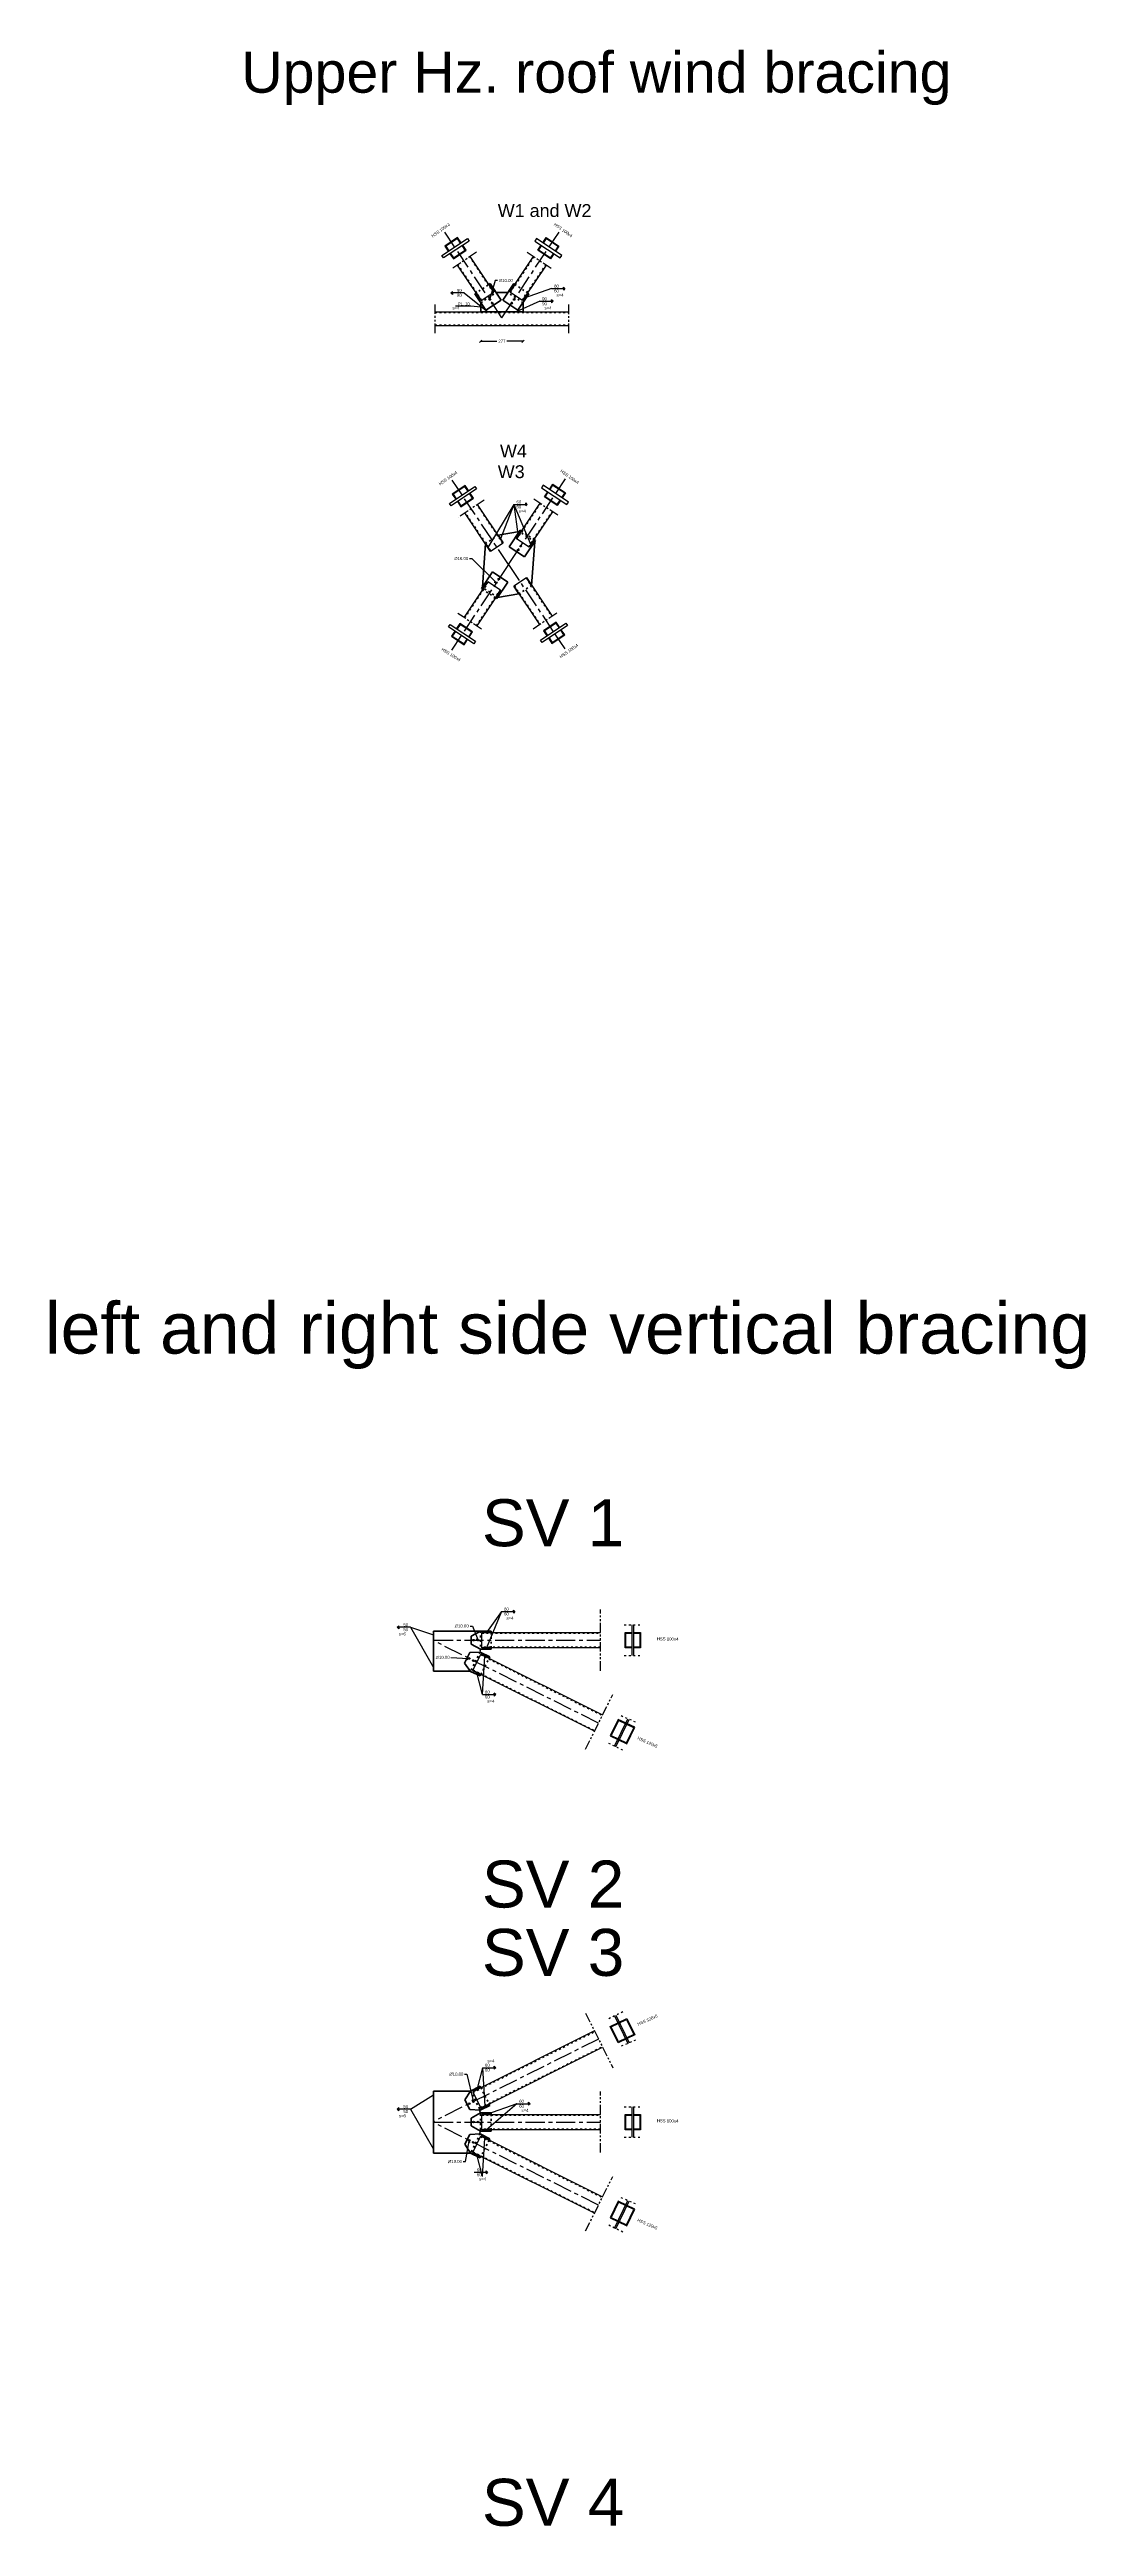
# Model space of a CAD drawing. Header units: inches. Extents: x -15 to 1885144, y -42615 to 866270.
# Drawn here: x 861720 to 868504, y 47142 to 63375 of the extents above; entities that cross this region are included whole.
import ezdxf

# ---------------------------------------------------------------- set-up
doc = ezdxf.new("R2010")
doc.units = ezdxf.units.IN
doc.header["$LTSCALE"] = 100
doc.header["$MEASUREMENT"] = 0
for name, pattern in [('CENTER', [2, 1.25, -0.25, 0.25, -0.25]), ('dash line', [30, 12, -18]), ('PHANTOM2', [1.25, 0.625, -0.125, 0.125, -0.125, 0.125, -0.125])]:
    doc.linetypes.add(name, pattern=pattern)
for name, color, linetype in [('bolt', 1, 'Continuous'), ('sections', 3, 'Continuous'), ('sections Dimensions', 6, 'Continuous'), ('text', 3, 'Continuous')]:
    doc.layers.add(name, color=color, linetype=linetype)
doc.layers.add('gusset plate', color=1, linetype='Continuous', lineweight=35)
doc.layers.add('weld', color=2, linetype='Continuous', lineweight=35)
doc.styles.get("Standard").update_dxf_attribs({"font": 'arial.ttf'})
doc.dimstyles.new('connections', dxfattribs={"dimtxt": 20, "dimasz": 15, "dimexe": 0.0625, "dimexo": 0.0625, "dimgap": 10, "dimtad": 0, "dimtih": 1, "dimtoh": 1, "dimzin": 0, "dimdsep": 46, "dimtxsty": 'Standard', "dimblk": 'OBLIQUE', "dimcen": 0.09, "dimse1": 1, "dimse2": 1, "dimclrd": 256, "dimclre": 256, "dimclrt": 256, "dimadec": 0, "dimazin": 0, "dimtfac": 1, "dimtofl": 0, "dimtmove": 0, "dimatfit": 3, "dimfxl": 1, "dimtfillclr": 256, "dimtolj": 1, "dimtzin": 0, "dimlwe": -1, "dimarcsym": 0})

# ---------------------------------------------------------------- blocks, each defined once
blk = doc.blocks.new('_Oblique')
at = {"color": 0, "linetype": 'ByBlock', "lineweight": -2}
blk.add_line((-0.5, -0.5), (0.5, 0.5), dxfattribs=at)
blk = doc.blocks.new('*D748')
at = {"layer": 'Defpoints', "color": 0, "ltscale": 10, "transparency": 16777216}
for p in [(864601, 61732), (864604, 61741)]:
    blk.add_point(p, dxfattribs=at)
at = {"layer": 'sections Dimensions', "lineweight": -2, "ltscale": 10, "transparency": 16777216}
for p, q in [((864638, 61861), (864604, 61741)), ((864653, 61861), (864638, 61861))]:
    blk.add_line(p, q, dxfattribs=at)
at = {"layer": 'sections Dimensions', "ltscale": 10, "transparency": 16777216}
for p in [(864602, 61736), (864603, 61736)]:
    blk.add_line(p, (864603, 61736), dxfattribs=at)
at = {"layer": 'sections Dimensions', "lineweight": -2, "ltscale": 10, "transparency": 16777216, "xscale": 15, "yscale": 15, "zscale": 15, "rotation": 253.9760507321952}
blk.add_blockref('_Oblique', (864604, 61741), dxfattribs=at)
at = {"layer": 'sections Dimensions', "ltscale": 10, "transparency": 16777216, "insert": (864708, 61861), "char_height": 20, "attachment_point": 5}
blk.add_mtext('\\A1;∅10.00', dxfattribs=at)
blk = doc.blocks.new('*D749')
at = {"layer": 'Defpoints', "color": 0, "ltscale": 10, "transparency": 16777216}
for p in [(864544, 61656), (864821, 61656), (864544, 61463)]:
    blk.add_point(p, dxfattribs=at)
at = {"layer": 'sections Dimensions', "lineweight": -2, "ltscale": 10, "transparency": 16777216}
for p, q in [((864544, 61463), (864650, 61463)), ((864821, 61463), (864715, 61463))]:
    blk.add_line(p, q, dxfattribs=at)
at = {"layer": 'sections Dimensions', "lineweight": -2, "ltscale": 10, "transparency": 16777216, "xscale": 15, "yscale": 15, "zscale": 15, "rotation": 180}
blk.add_blockref('_Oblique', (864544, 61463), dxfattribs=at)
at = {"layer": 'sections Dimensions', "lineweight": -2, "ltscale": 10, "transparency": 16777216, "xscale": 15, "yscale": 15, "zscale": 15}
blk.add_blockref('_Oblique', (864821, 61463), dxfattribs=at)
at = {"layer": 'sections Dimensions', "ltscale": 10, "transparency": 16777216, "insert": (864682, 61463), "char_height": 20, "attachment_point": 5}
blk.add_mtext('\\A1;277', dxfattribs=at)
blk = doc.blocks.new('*D827')
at = {"layer": 'Defpoints', "color": 0, "ltscale": 10, "transparency": 16777216}
for p in [(864524, 52955), (864528, 52946)]:
    blk.add_point(p, dxfattribs=at)
at = {"layer": 'sections Dimensions', "lineweight": -2, "ltscale": 10, "transparency": 16777216}
for p, q in [((864474, 53043), (864489, 53043)), ((864489, 53043), (864524, 52955))]:
    blk.add_line(p, q, dxfattribs=at)
at = {"layer": 'sections Dimensions', "ltscale": 10, "transparency": 16777216}
blk.add_line((864526, 52950), (864526, 52950), dxfattribs=at)
blk.add_line((864526, 52950), (864526, 52950), dxfattribs=at)
at = {"layer": 'sections Dimensions', "lineweight": -2, "ltscale": 10, "transparency": 16777216, "xscale": 15, "yscale": 15, "zscale": 15, "rotation": 292.059281155554}
blk.add_blockref('_Oblique', (864524, 52955), dxfattribs=at)
at = {"layer": 'sections Dimensions', "ltscale": 10, "transparency": 16777216, "insert": (864419, 53043), "char_height": 20, "attachment_point": 5}
blk.add_mtext('\\A1;∅10.00', dxfattribs=at)
blk = doc.blocks.new('*D828')
at = {"layer": 'Defpoints', "color": 0, "ltscale": 10, "transparency": 16777216}
for p in [(864463, 52830), (864473, 52830)]:
    blk.add_point(p, dxfattribs=at)
at = {"layer": 'sections Dimensions', "lineweight": -2, "ltscale": 10, "transparency": 16777216}
blk.add_line((864348, 52837), (864463, 52830), dxfattribs=at)
at = {"layer": 'sections Dimensions', "ltscale": 10, "transparency": 16777216}
blk.add_line((864468, 52830), (864468, 52830), dxfattribs=at)
blk.add_line((864468, 52830), (864468, 52830), dxfattribs=at)
at = {"layer": 'sections Dimensions', "lineweight": -2, "ltscale": 10, "transparency": 16777216, "xscale": 15, "yscale": 15, "zscale": 15, "rotation": 356.361666790271}
blk.add_blockref('_Oblique', (864463, 52830), dxfattribs=at)
at = {"layer": 'sections Dimensions', "ltscale": 10, "transparency": 16777216, "insert": (864294, 52837), "char_height": 20, "attachment_point": 5}
blk.add_mtext('\\A1;∅10.00', dxfattribs=at)
blk = doc.blocks.new('*D829')
at = {"layer": 'Defpoints', "color": 0, "ltscale": 10, "transparency": 16777216}
for p in [(864494, 49931), (864496, 49921)]:
    blk.add_point(p, dxfattribs=at)
at = {"layer": 'sections Dimensions', "lineweight": -2, "ltscale": 10, "transparency": 16777216}
for p, q in [((864438, 50106), (864453, 50106)), ((864453, 50106), (864494, 49931))]:
    blk.add_line(p, q, dxfattribs=at)
at = {"layer": 'sections Dimensions', "ltscale": 10, "transparency": 16777216}
blk.add_line((864495, 49926), (864495, 49926), dxfattribs=at)
blk.add_line((864495, 49926), (864495, 49926), dxfattribs=at)
at = {"layer": 'sections Dimensions', "lineweight": -2, "ltscale": 10, "transparency": 16777216, "xscale": 15, "yscale": 15, "zscale": 15, "rotation": 283.1061449080163}
blk.add_blockref('_Oblique', (864494, 49931), dxfattribs=at)
at = {"layer": 'sections Dimensions', "ltscale": 10, "transparency": 16777216, "insert": (864384, 50106), "char_height": 20, "attachment_point": 5}
blk.add_mtext('\\A1;∅10.00', dxfattribs=at)
blk = doc.blocks.new('*D830')
at = {"layer": 'Defpoints', "color": 0, "ltscale": 10, "transparency": 16777216}
for p in [(864469, 49677), (864468, 49667)]:
    blk.add_point(p, dxfattribs=at)
at = {"layer": 'sections Dimensions', "lineweight": -2, "ltscale": 10, "transparency": 16777216}
for p, q in [((864429, 49533), (864444, 49533)), ((864444, 49533), (864468, 49667))]:
    blk.add_line(p, q, dxfattribs=at)
at = {"layer": 'sections Dimensions', "ltscale": 10, "transparency": 16777216}
blk.add_line((864468, 49672), (864468, 49672), dxfattribs=at)
blk.add_line((864468, 49672), (864468, 49672), dxfattribs=at)
at = {"layer": 'sections Dimensions', "lineweight": -2, "ltscale": 10, "transparency": 16777216, "xscale": 15, "yscale": 15, "zscale": 15, "rotation": 80.05571079486369}
blk.add_blockref('_Oblique', (864468, 49667), dxfattribs=at)
at = {"layer": 'sections Dimensions', "ltscale": 10, "transparency": 16777216, "insert": (864375, 49533), "char_height": 20, "attachment_point": 5}
blk.add_mtext('\\A1;∅10.00', dxfattribs=at)
blk = doc.blocks.new('*D1094')
at = {"layer": 'Defpoints', "color": 0, "ltscale": 0.01, "transparency": 16777216}
for p in [(864642, 59884), (864649, 59877)]:
    blk.add_point(p, dxfattribs=at)
at = {"layer": 'sections Dimensions', "lineweight": -2, "ltscale": 0.01, "transparency": 16777216}
for p, q in [((864470, 60039), (864485, 60039)), ((864485, 60039), (864642, 59884))]:
    blk.add_line(p, q, dxfattribs=at)
at = {"layer": 'sections Dimensions', "ltscale": 0.01, "transparency": 16777216}
for p in [(864645, 59880), (864646, 59880)]:
    blk.add_line(p, (864646, 59880), dxfattribs=at)
at = {"layer": 'sections Dimensions', "lineweight": -2, "ltscale": 0.01, "transparency": 16777216, "xscale": 15, "yscale": 15, "zscale": 15, "rotation": 315.286451557135}
blk.add_blockref('_Oblique', (864642, 59884), dxfattribs=at)
at = {"layer": 'sections Dimensions', "ltscale": 0.01, "transparency": 16777216, "insert": (864416, 60039), "char_height": 20, "attachment_point": 5}
blk.add_mtext('\\A1;∅10.00', dxfattribs=at)

msp = doc.modelspace()

# ---------------------------------------------------------------- linework, layer by layer
at = {"layer": 'bolt', "ltscale": 10}
for centre in [(864602.518, 61736.345), (864619.159, 61711.383), (864745.646, 61711.383), (864762.287, 61736.345), (864788.675, 60094.745), (864805.316, 60119.707), (864662.188, 59905.015), (864645.547, 59880.053), (864496.298, 52950.202), (864526.298, 52950.202), (864468.396, 52829.828), (864495.229, 52816.412), (864468.396, 49912.463), (864495.229, 49925.879), (864468.396, 49671.715), (864496.298, 49792.089), (864526.298, 49792.089), (864495.229, 49658.299)]:
    msp.add_circle(centre, 5, dxfattribs=at)
at = {"layer": 'gusset plate', "linetype": 'dash line', "ltscale": 0.01}
for p, q in [((864505.445, 61773.787), (864596.971, 61834.804)), ((864544.274, 61715.544), (864644.121, 61782.108)), ((864820.531, 61715.544), (864720.685, 61782.108)), ((864851.039, 61779.334), (864767.834, 61834.804)), ((864574.016, 60136.865), (864657.221, 60192.335)), ((864896.841, 60148.828), (864796.995, 60215.392)), ((864894.068, 60162.696), (864810.863, 60218.166)), ((864653.867, 59784.367), (864554.021, 59850.931)), ((864640, 59781.594), (864556.795, 59837.064)), ((864876.847, 59862.895), (864793.642, 59807.425)), ((864541.298, 53010.202), (864541.298, 52890.202)), ((864611.298, 53000.202), (864611.298, 52900.202)), ((864539.95, 52872.314), (864477.34, 52747.094)), ((864541.298, 52890.202), (864539.95, 52872.314)), ((864544.422, 52724.733), (864598.088, 52832.064)), ((864544.41, 50017.582), (864600.312, 49905.779)), ((864535.478, 49878.922), (864481.812, 49986.253)), ((864541.298, 49742.089), (864541.298, 49842.089)), ((864611.298, 49842.089), (864611.298, 49742.089)), ((864481.812, 49597.925), (864535.478, 49705.256)), ((864598.088, 49673.951), (864539.95, 49557.676))]:
    msp.add_line(p, q, dxfattribs=at)
at = {"layer": 'gusset plate', "ltscale": 10}
for p, q in [((864505.445, 61773.787), (864577.556, 61665.621)), ((864544.274, 61715.544), (864544.274, 61655.621)), ((864677.403, 61732.185), (864577.556, 61665.621)), ((864605.291, 61840.351), (864596.971, 61834.804)), ((864605.291, 61840.351), (864677.403, 61732.185)), ((864644.121, 61782.108), (864682.403, 61782.108)), ((864720.685, 61782.108), (864682.403, 61782.108)), ((864759.514, 61840.351), (864687.403, 61732.185)), ((864687.403, 61732.185), (864787.249, 61665.621)), ((864759.514, 61840.351), (864767.834, 61834.804)), ((864859.36, 61773.787), (864787.249, 61665.621)), ((864820.531, 61715.544), (864820.531, 61655.621)), ((864851.039, 61779.334), (864859.36, 61773.787)), ((864820.531, 61655.621), (864544.274, 61655.621)), ((864554.021, 59850.931), (864574.016, 60136.865)), ((864796.995, 60215.392), (864657.221, 60192.335)), ((864802.542, 60223.713), (864730.431, 60115.546)), ((864730.431, 60115.546), (864830.277, 60048.982)), ((864802.542, 60223.713), (864810.863, 60218.166)), ((864902.388, 60157.149), (864830.277, 60048.982)), ((864896.841, 60148.828), (864876.847, 59862.895)), ((864894.068, 60162.696), (864902.388, 60157.149)), ((864548.474, 59842.611), (864620.585, 59950.777)), ((864620.585, 59950.777), (864720.431, 59884.213)), ((864548.474, 59842.611), (864556.795, 59837.064)), ((864640, 59781.594), (864648.32, 59776.047)), ((864648.32, 59776.047), (864720.431, 59884.213)), ((864653.867, 59784.367), (864793.642, 59807.425)), ((864235.148, 52747.094), (864235.148, 53010.202)), ((864235.148, 53010.202), (864541.298, 53010.202)), ((864541.298, 53010.202), (864481.298, 52975.561)), ((864481.298, 52924.843), (864481.298, 52975.561)), ((864541.298, 52890.202), (864481.298, 52924.843)), ((864541.298, 53010.202), (864611.298, 53010.202)), ((864611.298, 53010.202), (864611.298, 53000.202)), ((864436.592, 52799.546), (864471.174, 52868.709)), ((864476.739, 52744.289), (864436.592, 52799.546)), ((864539.95, 52872.314), (864471.174, 52868.709)), ((864602.56, 52841.009), (864539.95, 52872.314)), ((864611.298, 52890.202), (864541.298, 52890.202)), ((864598.088, 52832.064), (864602.56, 52841.009)), ((864611.298, 52900.202), (864611.298, 52890.202)), ((864477.34, 52747.094), (864235.148, 52747.094)), ((864539.95, 52715.789), (864476.739, 52744.289)), ((864544.422, 52724.733), (864539.95, 52715.789)), ((864539.95, 50026.502), (864477.34, 49995.197)), ((864544.41, 50017.582), (864539.938, 50026.526)), ((864477.34, 49995.197), (864235.148, 49995.197)), ((864235.148, 49995.197), (864235.148, 49588.981)), ((864477.34, 49995.197), (864438.896, 49937.921)), ((864471.063, 49873.588), (864438.896, 49937.921)), ((864539.95, 49869.977), (864471.063, 49873.588)), ((864481.812, 49986.253), (864477.34, 49995.197)), ((864541.298, 49852.089), (864481.298, 49817.448)), ((864541.298, 49842.089), (864535.478, 49878.922)), ((864602.548, 49901.306), (864539.896, 49869.98)), ((864541.298, 49852.089), (864611.298, 49852.089)), ((864598.076, 49910.251), (864602.548, 49901.306)), ((864611.298, 49852.089), (864611.298, 49842.089)), ((864438.896, 49646.256), (864471.063, 49710.59)), ((864539.95, 49714.2), (864471.063, 49710.59)), ((864481.298, 49766.73), (864481.298, 49817.448)), ((864541.298, 49732.089), (864481.298, 49766.73)), ((864541.298, 49742.089), (864535.478, 49705.256)), ((864602.56, 49682.895), (864539.95, 49714.2)), ((864611.298, 49732.089), (864541.298, 49732.089)), ((864598.088, 49673.951), (864602.56, 49682.895)), ((864611.298, 49742.089), (864611.298, 49732.089)), ((864477.34, 49588.981), (864235.148, 49588.981)), ((864477.34, 49588.981), (864438.896, 49646.256)), ((864481.812, 49597.925), (864477.34, 49588.981)), ((864539.95, 49557.676), (864477.34, 49588.981))]:
    msp.add_line(p, q, dxfattribs=at)
at = {"layer": 'sections', "linetype": 'CENTER'}
for p, q in [((864372.733, 62081.023), (864308.111, 62177.956)), ((864992.072, 62081.023), (865056.694, 62177.956)), ((864572.824, 61780.886), (864383.827, 62064.382)), ((864791.981, 61780.886), (864980.978, 62064.382)), ((864682.403, 61616.518), (864594.197, 61748.826)), ((864682.403, 61616.518), (864770.608, 61748.826)), ((864421.309, 60456.064), (864356.687, 60552.997)), ((865035.101, 60464.384), (865099.723, 60561.317)), ((864729.381, 59993.955), (864421.309, 60456.064)), ((864725.431, 59999.88), (865028.94, 60455.143)), ((864725.431, 59999.88), (864421.923, 59544.617)), ((864725.431, 59999.88), (865029.554, 59543.696)), ((864415.762, 59535.375), (864351.14, 59438.442)), ((865029.554, 59543.696), (865094.176, 59446.763)), ((865315.048, 52406.502), (864236.593, 52945.73)), ((864237.648, 52950.202), (865326.911, 52950.202)), ((865315.036, 50335.813), (864236.58, 49796.585)), ((865315.048, 49248.389), (864236.593, 49787.617)), ((864237.648, 49792.089), (865326.911, 49792.089))]:
    msp.add_line(p, q, dxfattribs=at)
at = {"layer": 'sections', "linetype": 'PHANTOM2'}
for p, q in [((864516.451, 62045.723), (864350.041, 61934.783)), ((864848.354, 62045.723), (865014.764, 61934.783)), ((864244.294, 61516.637), (864244.294, 61706.637)), ((865120.531, 61515.621), (865120.531, 61705.621)), ((864565.027, 60420.765), (864398.617, 60309.824)), ((864891.383, 60429.085), (865057.793, 60318.145)), ((864393.07, 59681.615), (864559.48, 59570.675)), ((864885.836, 59578.995), (865052.246, 59689.935)), ((865326.911, 52750.202), (865326.911, 53150.202)), ((865230.078, 52236.561), (865408.963, 52594.332)), ((865230.066, 50505.754), (865408.951, 50147.983)), ((865326.911, 49592.089), (865326.911, 49992.089)), ((865230.078, 49078.448), (865408.963, 49436.219))]:
    msp.add_line(p, q, dxfattribs=at)
at = {"layer": 'sections', "linetype": 'dash line', "ltscale": 0.01}
for p, q in [((864626.925, 61782.662), (864471.52, 62015.769)), ((864737.88, 61782.662), (864893.285, 62015.769)), ((864550.376, 61731.63), (864394.971, 61964.737)), ((864814.429, 61731.63), (864969.834, 61964.737)), ((864244.294, 61650.621), (865120.531, 61650.621)), ((864244.294, 61570.621), (865120.531, 61570.621)), ((864687.175, 60140.193), (864520.096, 60390.811)), ((864780.909, 60166.024), (864936.314, 60399.131)), ((864610.626, 60089.16), (864443.547, 60339.778)), ((864857.458, 60114.992), (865012.862, 60348.099)), ((864840.237, 59910.599), (865007.315, 59659.981)), ((864593.405, 59884.768), (864438, 59651.661)), ((864669.954, 59833.736), (864514.549, 59600.629)), ((864763.688, 59859.567), (864930.767, 59608.949)), ((864551.298, 52996.202), (865326.911, 52996.202)), ((865483.832, 53050.202), (865593.832, 53050.202)), ((864542.186, 52854.425), (865339.645, 52455.696)), ((865326.911, 52904.202), (864551.298, 52904.202)), ((865483.832, 52850.202), (865593.832, 52850.202)), ((864492.993, 52756.038), (865290.452, 52357.309)), ((865557.821, 52413.476), (865456.508, 52456.319)), ((865473.885, 52229.013), (865374.816, 52276.818)), ((865473.873, 50513.302), (865374.804, 50465.497)), ((864492.981, 49986.277), (865290.44, 50385.007)), ((865557.809, 50328.839), (865456.495, 50285.996)), ((864542.174, 49887.89), (865339.633, 50286.62)), ((864551.298, 49838.089), (865326.911, 49838.089)), ((865483.832, 49892.089), (865593.832, 49892.089)), ((864542.186, 49696.312), (865339.645, 49297.582)), ((865326.911, 49746.089), (864551.298, 49746.089)), ((865483.832, 49692.089), (865593.832, 49692.089)), ((864492.993, 49597.925), (865290.452, 49199.195)), ((865557.821, 49255.363), (865456.508, 49298.206)), ((865473.885, 49070.9), (865374.816, 49118.705))]:
    msp.add_line(p, q, dxfattribs=at)
at = {"layer": 'sections', "ltscale": 10}
for p, q in [((864614.426, 61808.621), (864474.848, 62017.988)), ((864750.379, 61808.621), (864889.957, 62017.988)), ((864531.221, 61753.151), (864391.643, 61962.518)), ((864833.584, 61753.151), (864973.162, 61962.518)), ((864547.048, 61729.411), (864630.253, 61784.881)), ((864817.757, 61729.411), (864734.552, 61784.881)), ((864244.294, 61655.621), (864544.274, 61655.621)), ((864244.294, 61565.621), (865120.531, 61565.621)), ((864820.531, 61655.621), (865120.531, 61655.621)), ((864690.503, 60142.412), (864523.424, 60393.03)), ((864793.408, 60191.983), (864932.986, 60401.35)), ((864608.11, 60085.723), (864440.219, 60337.56)), ((864876.613, 60136.513), (865016.191, 60345.88)), ((864607.298, 60086.942), (864690.503, 60142.412)), ((864860.786, 60112.773), (864777.581, 60168.243)), ((864843.565, 59912.818), (864760.36, 59857.348)), ((864842.753, 59914.037), (865010.644, 59662.2)), ((864574.25, 59863.247), (864434.672, 59653.88)), ((864657.455, 59807.777), (864517.877, 59598.41)), ((864673.282, 59831.517), (864590.077, 59886.987)), ((864760.36, 59857.348), (864927.439, 59606.73)), ((864551.298, 53000.202), (865326.911, 53000.202)), ((864551.298, 52900.202), (864551.298, 53000.202)), ((865533.832, 53050.202), (865533.832, 52850.202)), ((865543.832, 53050.202), (865543.832, 52850.202)), ((864490.757, 52751.566), (864544.422, 52858.897)), ((864544.422, 52858.897), (865341.881, 52460.168)), ((865326.911, 52900.202), (864551.298, 52900.202)), ((865288.216, 52352.836), (864490.757, 52751.566)), ((865419.847, 52255.088), (865506.766, 52435.214)), ((865428.853, 52250.742), (865515.772, 52430.868)), ((865419.835, 50487.227), (865506.754, 50307.101)), ((865428.841, 50491.573), (865515.76, 50311.447)), ((865288.203, 50389.479), (864490.745, 49990.749)), ((864544.41, 49883.418), (865341.869, 50282.147)), ((864490.745, 49990.749), (864544.41, 49883.418)), ((864551.298, 49842.089), (865326.911, 49842.089)), ((864551.298, 49742.089), (864551.298, 49842.089)), ((865533.832, 49892.089), (865533.832, 49692.089)), ((865543.832, 49892.089), (865543.832, 49692.089)), ((864490.757, 49593.453), (864544.422, 49700.784)), ((864544.422, 49700.784), (865341.881, 49302.054)), ((865326.911, 49742.089), (864551.298, 49742.089)), ((865288.216, 49194.723), (864490.757, 49593.453)), ((865419.847, 49096.975), (865506.766, 49277.1)), ((865428.853, 49092.629), (865515.772, 49272.754))]:
    msp.add_line(p, q, dxfattribs=at)
for points in [[(864289.528, 62025.553), (864455.938, 62136.493), (864467.032, 62119.852), (864300.622, 62008.912)], [(865075.277, 62025.553), (864908.867, 62136.493), (864897.773, 62119.852), (865064.183, 62008.912)], [(864338.104, 60400.594), (864504.514, 60511.534), (864515.608, 60494.893), (864349.198, 60383.953)], [(865118.306, 60408.914), (864951.896, 60519.854), (864940.802, 60503.213), (865107.212, 60392.273)], [(864498.967, 59479.905), (864332.557, 59590.845), (864343.651, 59607.486), (864510.061, 59496.546)], [(865112.759, 59599.166), (864946.349, 59488.226), (864935.255, 59504.867), (865101.665, 59615.807)], [(865551.834, 52379.046), (865443.759, 52431.197), (865391.608, 52323.122), (865499.683, 52270.97)], [(865545.158, 52376.715), (865446.089, 52424.521), (865398.284, 52325.452), (865497.353, 52277.647)], [(865551.822, 50363.269), (865443.747, 50311.118), (865391.596, 50419.193), (865499.671, 50471.345)], [(865545.146, 50365.6), (865446.077, 50317.794), (865398.272, 50416.863), (865497.341, 50464.669)], [(865551.834, 49220.932), (865443.759, 49273.084), (865391.608, 49165.009), (865499.683, 49112.857)], [(865545.158, 49218.602), (865446.089, 49266.408), (865398.284, 49167.339), (865497.353, 49119.533)]]:
    msp.add_lwpolyline(points, close=True, dxfattribs=at)
for points in [[(864414.335, 62108.758), (864392.147, 62142.04), (864308.942, 62086.57), (864331.13, 62053.288)], [(864411.007, 62106.539), (864391.038, 62136.493), (864314.489, 62085.46), (864334.459, 62055.506)], [(864342.224, 62036.647), (864364.412, 62003.365), (864447.617, 62058.835), (864425.429, 62092.117)], [(864345.553, 62038.865), (864365.522, 62008.912), (864442.07, 62059.944), (864422.101, 62089.898)], [(865022.581, 62036.647), (865000.393, 62003.365), (864917.188, 62058.835), (864939.376, 62092.117)], [(865019.253, 62038.865), (864999.283, 62008.912), (864922.735, 62059.944), (864942.704, 62089.898)], [(864950.47, 62108.758), (864972.658, 62142.04), (865055.863, 62086.57), (865033.675, 62053.288)], [(864953.798, 62106.539), (864973.767, 62136.493), (865050.316, 62085.46), (865030.347, 62055.506)], [(864462.911, 60483.799), (864440.723, 60517.081), (864357.518, 60461.611), (864379.706, 60428.329)], [(864459.583, 60481.58), (864439.614, 60511.534), (864363.065, 60460.501), (864383.034, 60430.548)], [(864390.8, 60411.688), (864412.988, 60378.406), (864496.193, 60433.876), (864474.005, 60467.158)], [(864394.128, 60413.907), (864414.098, 60383.953), (864490.646, 60434.985), (864470.677, 60464.939)], [(865065.61, 60420.008), (865043.422, 60386.726), (864960.217, 60442.196), (864982.405, 60475.478)], [(865062.281, 60422.227), (865042.312, 60392.273), (864965.764, 60443.306), (864985.733, 60473.26)], [(864993.499, 60492.119), (865015.687, 60525.401), (865098.892, 60469.931), (865076.704, 60436.649)], [(864996.827, 60489.901), (865016.796, 60519.854), (865093.345, 60468.822), (865073.375, 60438.868)], [(864468.458, 59524.281), (864490.646, 59557.563), (864407.441, 59613.033), (864385.253, 59579.751)], [(864465.13, 59526.5), (864485.099, 59556.454), (864408.551, 59607.486), (864388.581, 59577.533)], [(865060.063, 59588.072), (865037.875, 59621.354), (864954.669, 59565.884), (864976.858, 59532.602)], [(865056.734, 59585.853), (865036.765, 59615.807), (864960.217, 59564.774), (864980.186, 59534.821)], [(864374.159, 59563.11), (864351.971, 59529.828), (864435.176, 59474.358), (864457.364, 59507.64)], [(864377.487, 59560.892), (864357.518, 59530.938), (864434.067, 59479.905), (864454.036, 59509.859)], [(864987.952, 59515.961), (865010.14, 59482.679), (865093.345, 59538.149), (865071.157, 59571.431)], [(864991.28, 59518.18), (865011.249, 59488.226), (865087.798, 59539.258), (865067.828, 59569.212)], [(865533.832, 52900.202), (865488.832, 52900.202), (865488.832, 53000.202), (865533.832, 53000.202)], [(865533.832, 52904.202), (865492.832, 52904.202), (865492.832, 52996.202), (865533.832, 52996.202)], [(865543.832, 53000.202), (865588.832, 53000.202), (865588.832, 52900.202), (865543.832, 52900.202)], [(865543.832, 52996.202), (865584.832, 52996.202), (865584.832, 52904.202), (865543.832, 52904.202)], [(865533.832, 49742.089), (865488.832, 49742.089), (865488.832, 49842.089), (865533.832, 49842.089)], [(865533.832, 49746.089), (865492.832, 49746.089), (865492.832, 49838.089), (865533.832, 49838.089)], [(865543.832, 49842.089), (865588.832, 49842.089), (865588.832, 49742.089), (865543.832, 49742.089)], [(865543.832, 49838.089), (865584.832, 49838.089), (865584.832, 49746.089), (865543.832, 49746.089)]]:
    msp.add_lwpolyline(points, dxfattribs=at)
at = {"layer": 'sections Dimensions'}
for p, q in [((864347.801, 61779.943), (864357.801, 61789.943)), ((864435.228, 61779.943), (864347.801, 61779.943)), ((864347.801, 61779.943), (864357.801, 61769.943)), ((864357.801, 61779.943), (864357.801, 61789.943)), ((864357.801, 61779.943), (864357.801, 61769.943)), ((864929.577, 61724.582), (865017.004, 61724.582)), ((865017.004, 61724.582), (865007.004, 61734.582)), ((865007.004, 61724.582), (865007.004, 61734.582)), ((865017.004, 61724.582), (865007.004, 61714.582)), ((865007.004, 61724.582), (865007.004, 61714.582)), ((865007.668, 61807.923), (865095.095, 61807.923)), ((865095.095, 61807.923), (865085.095, 61817.923)), ((865085.095, 61807.923), (865085.095, 61817.923)), ((865095.095, 61807.923), (865085.095, 61797.923)), ((865085.095, 61807.923), (865085.095, 61797.923)), ((864761.149, 60393.805), (864848.576, 60393.805)), ((864848.576, 60393.805), (864838.576, 60403.805)), ((864838.576, 60393.805), (864838.576, 60403.805)), ((864848.576, 60393.805), (864838.576, 60383.805)), ((864838.576, 60393.805), (864838.576, 60383.805)), ((864679.79, 53137.643), (864767.217, 53137.643)), ((864767.217, 53137.643), (864757.217, 53147.643)), ((864757.217, 53137.643), (864757.217, 53147.643)), ((864767.217, 53137.643), (864757.217, 53127.643)), ((864757.217, 53137.643), (864757.217, 53127.643)), ((863996.986, 53034.984), (864006.986, 53044.984)), ((864084.413, 53034.984), (863996.986, 53034.984)), ((863996.986, 53034.984), (864006.986, 53024.984)), ((864006.986, 53034.984), (864006.986, 53044.984)), ((864006.986, 53034.984), (864006.986, 53024.984)), ((864642.294, 52593.891), (864632.294, 52603.891)), ((864632.294, 52593.891), (864632.294, 52603.891)), ((864554.866, 52593.891), (864642.294, 52593.891)), ((864642.294, 52593.891), (864632.294, 52583.891)), ((864632.294, 52593.891), (864632.294, 52583.891)), ((864554.854, 50148.424), (864642.281, 50148.424)), ((864642.281, 50148.424), (864632.281, 50158.424)), ((864632.281, 50148.424), (864632.281, 50158.424)), ((864642.281, 50148.424), (864632.281, 50138.424)), ((864632.281, 50148.424), (864632.281, 50138.424)), ((863996.986, 49876.871), (864006.986, 49886.871)), ((864084.413, 49876.871), (863996.986, 49876.871)), ((863996.986, 49876.871), (864006.986, 49866.871)), ((864006.986, 49876.871), (864006.986, 49886.871)), ((864006.986, 49876.871), (864006.986, 49866.871)), ((864778.865, 49912.494), (864866.292, 49912.494)), ((864866.292, 49912.494), (864856.292, 49922.494)), ((864856.292, 49912.494), (864856.292, 49922.494)), ((864866.292, 49912.494), (864856.292, 49902.494)), ((864856.292, 49912.494), (864856.292, 49902.494)), ((864501.201, 49462.611), (864588.628, 49462.611)), ((864588.628, 49462.611), (864578.628, 49472.611)), ((864578.628, 49462.611), (864578.628, 49472.611)), ((864588.628, 49462.611), (864578.628, 49452.611)), ((864578.628, 49462.611), (864578.628, 49452.611))]:
    msp.add_line(p, q, dxfattribs=at)
at = {"layer": 'sections Dimensions', "ltscale": 10}
for p, q in [((864479.438, 61692.458), (864378.108, 61692.458)), ((864435.228, 61779.943), (864589.274, 61655.621)), ((864544.274, 61685.582), (864479.438, 61692.458)), ((864929.577, 61724.582), (864775.531, 61655.621)), ((865007.668, 61807.923), (864828.851, 61746.052)), ((864761.149, 60393.805), (864590.657, 60111.903)), ((864761.149, 60393.805), (864673.862, 60167.373)), ((864761.149, 60393.805), (864787.861, 60183.662)), ((864761.149, 60393.805), (864871.066, 60128.192)), ((864679.79, 53137.643), (864581.298, 53000.202)), ((864679.79, 53137.643), (864581.298, 52900.202)), ((864084.413, 53034.984), (864235.148, 52985.202)), ((864084.413, 53034.984), (864235.148, 52772.094)), ((864554.866, 52593.891), (864571.255, 52845.481)), ((864554.866, 52593.891), (864517.589, 52738.149)), ((864554.854, 50148.424), (864517.577, 50004.166)), ((864554.854, 50148.424), (864571.243, 49896.834)), ((864084.413, 49876.871), (864235.148, 49970.197)), ((864084.413, 49876.871), (864235.148, 49613.981)), ((864778.865, 49912.494), (864581.298, 49842.089)), ((864778.865, 49912.494), (864581.298, 49742.089)), ((864554.866, 49435.778), (864571.255, 49687.368)), ((864554.866, 49435.778), (864517.589, 49580.036))]:
    msp.add_line(p, q, dxfattribs=at)
at = {"layer": 'weld', "ltscale": 10}
for p, q in [((864547.048, 61729.411), (864513.766, 61779.334)), ((864630.253, 61784.881), (864596.971, 61834.804)), ((864734.552, 61784.881), (864767.834, 61834.804)), ((864817.757, 61729.411), (864851.039, 61779.334)), ((864544.274, 61655.621), (864634.274, 61655.621)), ((864820.531, 61655.621), (864730.531, 61655.621)), ((864607.298, 60086.942), (864574.016, 60136.865)), ((864690.503, 60142.412), (864657.221, 60192.335)), ((864777.581, 60168.243), (864810.863, 60218.166)), ((864860.786, 60112.773), (864894.068, 60162.696)), ((864843.565, 59912.818), (864876.847, 59862.895)), ((864590.077, 59886.987), (864556.795, 59837.064)), ((864673.282, 59831.517), (864640, 59781.594)), ((864760.36, 59857.348), (864793.642, 59807.425)), ((864235.148, 53010.202), (864235.148, 52960.202)), ((864551.298, 53000.202), (864611.298, 53000.202)), ((864235.148, 52747.094), (864235.148, 52797.094)), ((864544.422, 52858.897), (864598.088, 52832.064)), ((864551.298, 52900.202), (864611.298, 52900.202)), ((864490.757, 52751.566), (864544.422, 52724.733)), ((864490.745, 49990.749), (864544.41, 50017.582)), ((864235.148, 49995.197), (864235.148, 49945.197)), ((864544.41, 49883.418), (864598.076, 49910.251)), ((864551.298, 49842.089), (864611.298, 49842.089)), ((864544.422, 49700.784), (864598.088, 49673.951)), ((864551.298, 49742.089), (864611.298, 49742.089)), ((864235.148, 49588.981), (864235.148, 49638.981)), ((864490.757, 49593.453), (864544.422, 49566.62))]:
    msp.add_line(p, q, dxfattribs=at)

# ---------------------------------------------------------------- texts
at = {"layer": 'sections', "linetype": 'CENTER'}
msp.add_text('Upper Hz. roof wind bracing', height=268.63533, dxfattribs=at).set_placement((862975.386, 63091.7))
at = {"layer": 'sections', "ltscale": 10}
for s, p in [('SV 1', (864551.141, 53565.684)), ('SV 2', (864551.141, 51197.989)), ('SV 3', (864551.141, 50750.093)), ('SV 4', (864551.141, 47146.059))]:
    msp.add_text(s, height=307.9287, dxfattribs=at).set_placement(p)
at = {"layer": 'sections Dimensions', "linetype": 'dash line'}
for s, rotation, p in [('HSS 100x4', 35.3662218, (864229.165, 62141.648)), ('HSS 100x4', 324.6337782, (865019.661, 62223.967)), ('HSS 100x4', 35.3662218, (864277.74, 60516.689)), ('HSS 100x4', 324.6337782, (865062.69, 60607.328)), ('HSS 100x4', 327.9860868, (864283.822, 59437.972)), ('HSS 100x4', 35.3662218, (865068.719, 59384.442)), ('HSS 100x4', 359.0201379, (865696.365, 52949.217)), ('HSS 120x5', 336.09758, (865566.867, 52300.975)), ('HSS 120x5', 23.90242, (865574.958, 50423.055)), ('HSS 100x4', 359.0201379, (865696.365, 49791.104)), ('HSS 120x5', 336.09758, (865566.867, 49142.862))]:
    msp.add_text(s, height=20, rotation=rotation, dxfattribs=at).set_placement(p)
for s, p in [('s=4', (864358.008, 61670.936)), ('90', (864387.85, 61786.015)), ('90', (864387.85, 61754.13)), ('90', (864946.054, 61730.654)), ('90', (864946.054, 61698.769)), ('s=4', (864961.463, 61670.936)), ('60', (865024.145, 61813.995)), ('60 ', (865024.145, 61782.11)), ('s=4', (865039.554, 61754.277)), ('60', (864777.626, 60399.877)), ('60 ', (864777.626, 60367.992)), ('s=4', (864793.035, 60340.159)), ('60', (864696.268, 53143.715)), ('60 ', (864696.268, 53111.83)), ('s=4', (864711.608, 53083.929)), ('s=6', (864007.261, 52981.27)), ('50', (864037.145, 53041.056)), ('50', (864037.145, 53009.171)), ('60', (864571.344, 52599.964)), ('60 ', (864571.344, 52568.078)), ('s=4', (864586.685, 52540.178)), ('60 ', (864571.332, 50154.496)), ('s=4', (864586.673, 50182.465)), ('60', (864571.332, 50122.611)), ('s=6', (864007.261, 49823.157)), ('50', (864037.145, 49882.943)), ('50', (864037.145, 49851.058)), ('60', (864795.342, 49918.566)), ('60 ', (864795.342, 49886.681)), ('s=4', (864810.683, 49858.78)), ('60', (864517.678, 49468.683)), ('60 ', (864517.678, 49436.798)), ('s=4', (864533.019, 49408.897))]:
    msp.add_text(s, height=20, dxfattribs=at).set_placement(p)
at = {"layer": 'sections Dimensions', "ltscale": 10}
msp.add_text('PL. 10', height=19.32, dxfattribs=at).set_placement((864393.538, 61698.076))
at = {"layer": 'text', "ltscale": 10}
for s, p in [('W1 and W2', (864655.08, 62277.405)), ('W4', (864669.64, 60701.054)), ('W3', (864655.08, 60565.949))]:
    msp.add_text(s, height=84.0663, dxfattribs=at).set_placement(p)
at = {"layer": 'text'}
msp.add_text('left and right side vertical bracing', height=335.24908, dxfattribs=at).set_placement((861688.244, 54828.22))

# ---------------------------------------------------------------- dimensions: what is measured, and where the dimension line sits
at = {"layer": 'sections Dimensions', "ltscale": 10}
for p1, p2, picture, middle in [((864601.138, 61731.539), (864603.898, 61741.151), '*D748', (864707.78, 61860.549)), ((864528.176, 52945.568), (864524.42, 52954.836), '*D827', (864419.138, 53042.913)), ((864473.386, 52829.511), (864463.406, 52830.146), '*D828', (864348.397, 52837.459)), ((864496.363, 49921.009), (864494.095, 49930.749), '*D829', (864383.78, 50105.667)), ((864469.259, 49676.64), (864467.533, 49666.79), '*D830', (864374.515, 49533.17))]:
    dim = msp.add_diameter_dim_2p(p1=p1, p2=p2, dimstyle='connections', dxfattribs=at)
    dim.commit()
    dim.dimension.update_dxf_attribs({"geometry": picture, "text_midpoint": middle, "dimtype": 163})
dim = msp.add_linear_dim(base=(864544.274, 61462.6), p1=(864820.531, 61655.621), p2=(864544.274, 61655.621), text='277', dimstyle='connections', dxfattribs=at)
dim.commit()
dim.dimension.update_dxf_attribs({"geometry": '*D749', "text_midpoint": (864682.403, 61462.6), "dimtype": 160})
at = {"layer": 'sections Dimensions', "ltscale": 0.01}
dim = msp.add_diameter_dim_2p(p1=(864649.1, 59876.535), p2=(864641.994, 59883.571), dimstyle='connections', dxfattribs=at)
dim.commit()
dim.dimension.update_dxf_attribs({"geometry": '*D1094', "text_midpoint": (864415.569, 60038.845), "dimtype": 163})

doc.saveas('drawing.dxf')
